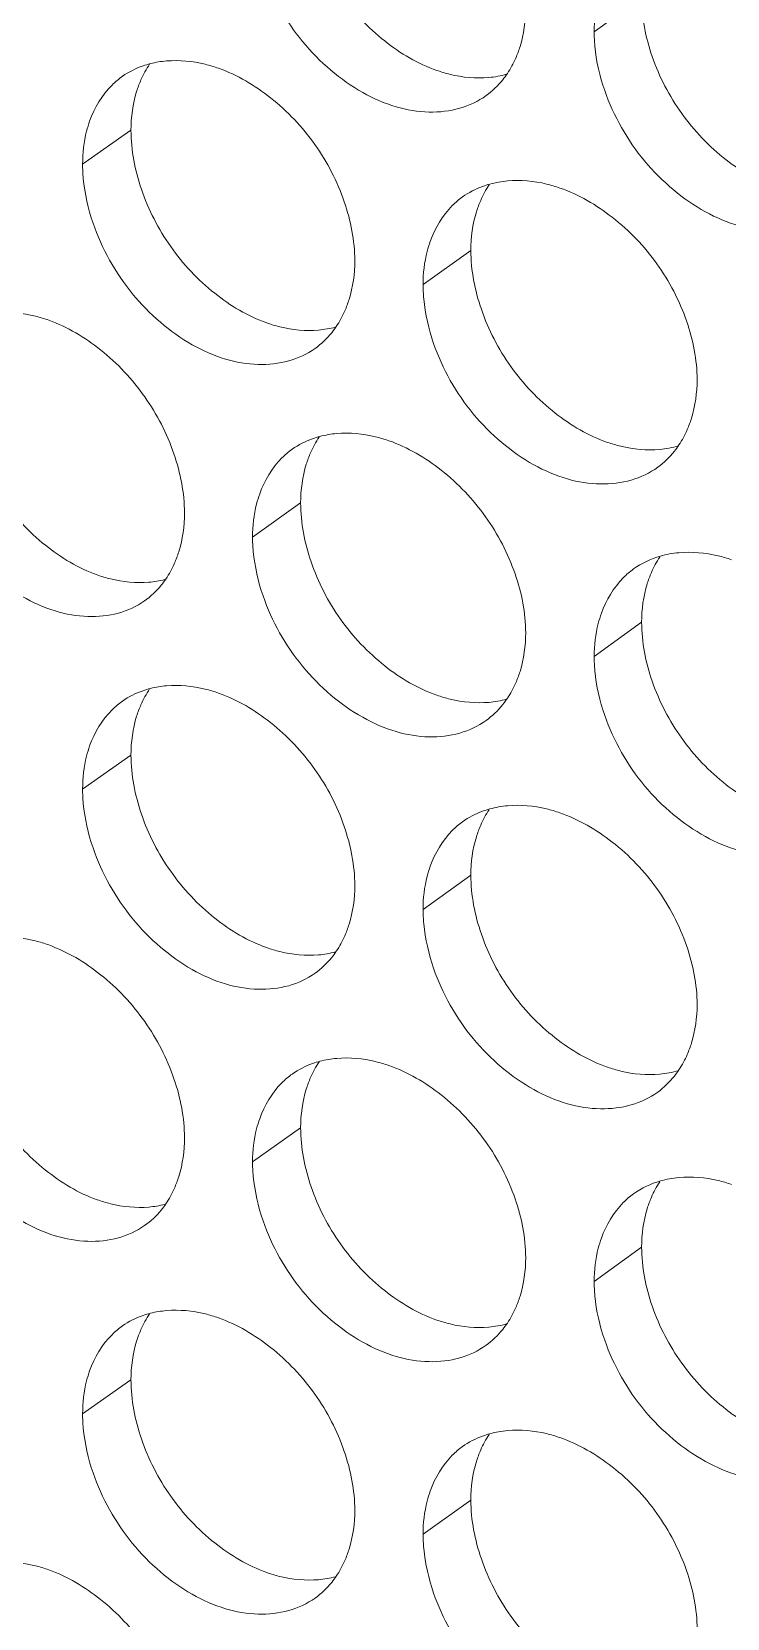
# Model space of a CAD drawing. Header units: millimetres. Extents: x 1177 to 4147, y 93 to 2194.
# Drawn here: x 2652.35 to 2661.12, y 970.17 to 990.17 of the extents above; entities that cross this region are included whole.
import ezdxf

# ---------------------------------------------------------------- set-up
doc = ezdxf.new("R2010")
doc.units = ezdxf.units.MM
doc.header["$LTSCALE"] = 0.1
doc.layers.get('0').update_dxf_attribs({"lineweight": 13})
doc.layers.add('标注', color=251, linetype='Continuous', lineweight=9)

# ---------------------------------------------------------------- blocks, each defined once
blk = doc.blocks.new('02')
at = {"layer": '标注'}
for p, q in [((4569.187, 1006.412), (4568.333, 1005.795)), ((4559.99, 1004.021), (4559.119, 1003.41)), ((4559.99, 1004.021), (4559.119, 1003.41)), ((4566.111, 1001.858), (4565.251, 1001.243)), ((4566.111, 1001.858), (4565.251, 1001.243)), ((4563.046, 997.311), (4562.18, 996.698)), ((4569.187, 995.162), (4568.333, 994.545)), ((4559.99, 992.771), (4559.119, 992.16)), ((4566.111, 990.608), (4565.251, 989.993)), ((4563.046, 986.061), (4562.18, 985.448)), ((4569.187, 983.912), (4568.333, 983.295)), ((4559.99, 981.521), (4559.119, 980.91)), ((4559.99, 981.521), (4559.119, 980.91)), ((4566.111, 979.358), (4565.251, 978.743)), ((4566.111, 979.358), (4565.251, 978.743))]:
    blk.add_line(p, q, dxfattribs=at)
for points, knots in [([(4563.046, 1008.561), (4563.046, 1008.201), (4563.194, 1007.456), (4563.719, 1006.438), (4564.504, 1005.606), (4565.158, 1005.218), (4565.497, 1005.099)], [0, 0, 0, 0, 0.241011, 0.499941, 0.759002, 1, 1, 1, 1]), ([(4562.369, 1006.888), (4562.526, 1006.43), (4562.893, 1005.779), (4563.57, 1005.093), (4564.139, 1004.689), (4564.74, 1004.424), (4565.343, 1004.323), (4565.908, 1004.386), (4566.244, 1004.542), (4566.386, 1004.645)], [0, 0, 0, 0, 0.278313, 0.417788, 0.551922, 0.677197, 0.792453, 0.899064, 1, 1, 1, 1]), ([(4568.462, 1006.574), (4568.441, 1006.514), (4568.363, 1006.262), (4568.333, 1005.996), (4568.333, 1005.795)], [0, 0, 0, 0, 0.240311, 1, 1, 1, 1]), ([(4569.187, 1006.412), (4569.187, 1006.053), (4569.336, 1005.307), (4569.865, 1004.292), (4570.656, 1003.464), (4571.314, 1003.079), (4571.654, 1002.962)], [0, 0, 0, 0, 0.240713, 0.499341, 0.758439, 1, 1, 1, 1]), ([(4566.92, 1005.322), (4566.949, 1005.389), (4567.057, 1005.678), (4567.099, 1005.989), (4567.099, 1006.224)], [0, 0, 0, 0, 0.238828, 1, 1, 1, 1]), ([(4568.333, 1005.795), (4568.333, 1005.709), (4568.35, 1005.349), (4568.433, 1004.994), (4568.523, 1004.736)], [0, 0, 0, 0, 0.240008, 1, 1, 1, 1]), ([(4561.567, 1005.138), (4561.488, 1005.166), (4561.185, 1005.257), (4560.862, 1005.289), (4560.63, 1005.269)], [0, 0, 0, 0, 0.263544, 1, 1, 1, 1]), ([(4561.567, 1005.138), (4561.488, 1005.166), (4561.185, 1005.257), (4560.862, 1005.289), (4560.63, 1005.269)], [0, 0, 0, 0, 0.263544, 1, 1, 1, 1]), ([(4559.837, 1004.994), (4559.77, 1004.946), (4559.511, 1004.729), (4559.332, 1004.426), (4559.246, 1004.186)], [0, 0, 0, 0, 0.243319, 1, 1, 1, 1]), ([(4559.837, 1004.994), (4559.77, 1004.946), (4559.511, 1004.729), (4559.332, 1004.426), (4559.246, 1004.186)], [0, 0, 0, 0, 0.243319, 1, 1, 1, 1]), ([(4560.343, 1005.222), (4560.297, 1005.21), (4560.119, 1005.157), (4559.95, 1005.073), (4559.837, 1004.994)], [0, 0, 0, 0, 0.254587, 1, 1, 1, 1]), ([(4560.343, 1005.222), (4560.297, 1005.21), (4560.119, 1005.157), (4559.95, 1005.073), (4559.837, 1004.994)], [0, 0, 0, 0, 0.254587, 1, 1, 1, 1]), ([(4564.021, 1001.674), (4564.021, 1002.033), (4563.872, 1002.779), (4563.346, 1003.796), (4562.56, 1004.629), (4561.905, 1005.018), (4561.567, 1005.138)], [0, 0, 0, 0, 0.240859, 0.499781, 0.758983, 1, 1, 1, 1]), ([(4564.021, 1001.674), (4564.021, 1002.033), (4563.872, 1002.779), (4563.346, 1003.796), (4562.56, 1004.629), (4561.905, 1005.018), (4561.567, 1005.138)], [0, 0, 0, 0, 0.240859, 0.499781, 0.758983, 1, 1, 1, 1]), ([(4565.497, 1005.099), (4565.576, 1005.072), (4565.88, 1004.981), (4566.203, 1004.951), (4566.435, 1004.971)], [0, 0, 0, 0, 0.263197, 1, 1, 1, 1]), ([(4566.386, 1004.645), (4566.498, 1004.725), (4566.634, 1004.855), (4566.742, 1005.005), (4566.769, 1005.044)], [0, 0, 0, 0, 0.745717, 1, 1, 1, 1]), ([(4560.17, 1004.928), (4560.14, 1004.861), (4560.032, 1004.57), (4559.99, 1004.257), (4559.99, 1004.021)], [0, 0, 0, 0, 0.238392, 1, 1, 1, 1]), ([(4560.17, 1004.928), (4560.14, 1004.861), (4560.032, 1004.57), (4559.99, 1004.257), (4559.99, 1004.021)], [0, 0, 0, 0, 0.238392, 1, 1, 1, 1]), ([(4568.523, 1004.736), (4568.682, 1004.277), (4569.053, 1003.625), (4569.737, 1002.942), (4570.312, 1002.541), (4570.92, 1002.28), (4571.528, 1002.185), (4572.098, 1002.254), (4572.435, 1002.415), (4572.578, 1002.52)], [0, 0, 0, 0, 0.277575, 0.416837, 0.550884, 0.676215, 0.791695, 0.898653, 1, 1, 1, 1]), ([(4559.246, 1004.186), (4559.225, 1004.126), (4559.149, 1003.875), (4559.119, 1003.61), (4559.119, 1003.41)], [0, 0, 0, 0, 0.240003, 1, 1, 1, 1]), ([(4559.246, 1004.186), (4559.225, 1004.126), (4559.149, 1003.875), (4559.119, 1003.61), (4559.119, 1003.41)], [0, 0, 0, 0, 0.240003, 1, 1, 1, 1]), ([(4559.99, 1004.021), (4559.99, 1003.661), (4560.138, 1002.915), (4560.661, 1001.897), (4561.443, 1001.063), (4562.096, 1000.674), (4562.434, 1000.554)], [0, 0, 0, 0, 0.241162, 0.500244, 0.759286, 1, 1, 1, 1]), ([(4559.99, 1004.021), (4559.99, 1003.661), (4560.138, 1002.915), (4560.661, 1001.897), (4561.443, 1001.063), (4562.096, 1000.674), (4562.434, 1000.554)], [0, 0, 0, 0, 0.241162, 0.500244, 0.759286, 1, 1, 1, 1]), ([(4559.119, 1003.41), (4559.119, 1003.324), (4559.136, 1002.964), (4559.219, 1002.608), (4559.307, 1002.349)], [0, 0, 0, 0, 0.239878, 1, 1, 1, 1]), ([(4559.119, 1003.41), (4559.119, 1003.324), (4559.136, 1002.964), (4559.219, 1002.608), (4559.307, 1002.349)], [0, 0, 0, 0, 0.239878, 1, 1, 1, 1]), ([(4566.453, 1003.052), (4566.409, 1003.04), (4566.236, 1002.985), (4566.073, 1002.901), (4565.963, 1002.822)], [0, 0, 0, 0, 0.254263, 1, 1, 1, 1]), ([(4566.453, 1003.052), (4566.409, 1003.04), (4566.236, 1002.985), (4566.073, 1002.901), (4565.963, 1002.822)], [0, 0, 0, 0, 0.254263, 1, 1, 1, 1]), ([(4567.715, 1002.982), (4567.636, 1003.01), (4567.331, 1003.1), (4567.006, 1003.13), (4566.773, 1003.109)], [0, 0, 0, 0, 0.263274, 1, 1, 1, 1]), ([(4567.715, 1002.982), (4567.636, 1003.01), (4567.331, 1003.1), (4567.006, 1003.13), (4566.773, 1003.109)], [0, 0, 0, 0, 0.263274, 1, 1, 1, 1]), ([(4570.186, 999.53), (4570.186, 999.889), (4570.036, 1000.635), (4569.506, 1001.65), (4568.714, 1002.478), (4568.056, 1002.864), (4567.715, 1002.982)], [0, 0, 0, 0, 0.240558, 0.499178, 0.758416, 1, 1, 1, 1]), ([(4570.186, 999.53), (4570.186, 999.889), (4570.036, 1000.635), (4569.506, 1001.65), (4568.714, 1002.478), (4568.056, 1002.864), (4567.715, 1002.982)], [0, 0, 0, 0, 0.240558, 0.499178, 0.758416, 1, 1, 1, 1]), ([(4565.963, 1002.822), (4565.897, 1002.775), (4565.643, 1002.558), (4565.465, 1002.258), (4565.38, 1002.02)], [0, 0, 0, 0, 0.243679, 1, 1, 1, 1]), ([(4565.963, 1002.822), (4565.897, 1002.775), (4565.643, 1002.558), (4565.465, 1002.258), (4565.38, 1002.02)], [0, 0, 0, 0, 0.243679, 1, 1, 1, 1]), ([(4566.289, 1002.759), (4566.26, 1002.691), (4566.153, 1002.403), (4566.111, 1002.092), (4566.111, 1001.858)], [0, 0, 0, 0, 0.238756, 1, 1, 1, 1]), ([(4566.289, 1002.759), (4566.26, 1002.691), (4566.153, 1002.403), (4566.111, 1002.092), (4566.111, 1001.858)], [0, 0, 0, 0, 0.238756, 1, 1, 1, 1]), ([(4559.307, 1002.349), (4559.464, 1001.892), (4559.828, 1001.241), (4560.501, 1000.554), (4561.067, 1000.149), (4561.665, 999.882), (4562.265, 999.778), (4562.829, 999.838), (4563.163, 999.992), (4563.306, 1000.093)], [0, 0, 0, 0, 0.278686, 0.418268, 0.552446, 0.677694, 0.792838, 0.899272, 1, 1, 1, 1]), ([(4559.307, 1002.349), (4559.464, 1001.892), (4559.828, 1001.241), (4560.501, 1000.554), (4561.067, 1000.149), (4561.665, 999.882), (4562.265, 999.778), (4562.829, 999.838), (4563.163, 999.992), (4563.306, 1000.093)], [0, 0, 0, 0, 0.278686, 0.418268, 0.552446, 0.677694, 0.792838, 0.899272, 1, 1, 1, 1]), ([(4565.38, 1002.02), (4565.359, 1001.961), (4565.282, 1001.709), (4565.251, 1001.443), (4565.251, 1001.243)], [0, 0, 0, 0, 0.240208, 1, 1, 1, 1]), ([(4565.38, 1002.02), (4565.359, 1001.961), (4565.282, 1001.709), (4565.251, 1001.443), (4565.251, 1001.243)], [0, 0, 0, 0, 0.240208, 1, 1, 1, 1]), ([(4566.111, 1001.858), (4566.111, 1001.499), (4566.26, 1000.753), (4566.787, 999.737), (4567.575, 998.906), (4568.231, 998.52), (4568.571, 998.402)], [0, 0, 0, 0, 0.240862, 0.49964, 0.75872, 1, 1, 1, 1]), ([(4566.111, 1001.858), (4566.111, 1001.499), (4566.26, 1000.753), (4566.787, 999.737), (4567.575, 998.906), (4568.231, 998.52), (4568.571, 998.402)], [0, 0, 0, 0, 0.240862, 0.49964, 0.75872, 1, 1, 1, 1]), ([(4563.842, 1000.769), (4563.871, 1000.837), (4563.979, 1001.126), (4564.021, 1001.439), (4564.021, 1001.674)], [0, 0, 0, 0, 0.238646, 1, 1, 1, 1]), ([(4563.842, 1000.769), (4563.871, 1000.837), (4563.979, 1001.126), (4564.021, 1001.439), (4564.021, 1001.674)], [0, 0, 0, 0, 0.238646, 1, 1, 1, 1]), ([(4565.251, 1001.243), (4565.251, 1001.157), (4565.269, 1000.797), (4565.352, 1000.442), (4565.441, 1000.183)], [0, 0, 0, 0, 0.239965, 1, 1, 1, 1]), ([(4565.251, 1001.243), (4565.251, 1001.157), (4565.269, 1000.797), (4565.352, 1000.442), (4565.441, 1000.183)], [0, 0, 0, 0, 0.239965, 1, 1, 1, 1]), ([(4558.508, 1000.602), (4558.429, 1000.63), (4558.127, 1000.722), (4557.806, 1000.754), (4557.574, 1000.735)], [0, 0, 0, 0, 0.263682, 1, 1, 1, 1]), ([(4560.954, 997.132), (4560.954, 997.491), (4560.805, 998.238), (4560.281, 999.255), (4559.498, 1000.09), (4558.846, 1000.481), (4558.508, 1000.602)], [0, 0, 0, 0, 0.241011, 0.500085, 0.759268, 1, 1, 1, 1]), ([(4562.434, 1000.554), (4562.512, 1000.526), (4562.815, 1000.435), (4563.137, 1000.404), (4563.369, 1000.424)], [0, 0, 0, 0, 0.263331, 1, 1, 1, 1]), ([(4562.434, 1000.554), (4562.512, 1000.526), (4562.815, 1000.435), (4563.137, 1000.404), (4563.369, 1000.424)], [0, 0, 0, 0, 0.263331, 1, 1, 1, 1]), ([(4563.306, 1000.093), (4563.418, 1000.172), (4563.553, 1000.302), (4563.662, 1000.45), (4563.688, 1000.489)], [0, 0, 0, 0, 0.745677, 1, 1, 1, 1]), ([(4563.306, 1000.093), (4563.418, 1000.172), (4563.553, 1000.302), (4563.662, 1000.45), (4563.688, 1000.489)], [0, 0, 0, 0, 0.745677, 1, 1, 1, 1]), ([(4565.441, 1000.183), (4565.599, 999.725), (4565.968, 999.073), (4566.648, 998.389), (4567.221, 997.986), (4567.825, 997.723), (4568.43, 997.626), (4568.998, 997.692), (4569.334, 997.85), (4569.477, 997.953)], [0, 0, 0, 0, 0.277943, 0.417311, 0.551401, 0.676704, 0.792073, 0.898857, 1, 1, 1, 1]), ([(4565.441, 1000.183), (4565.599, 999.725), (4565.968, 999.073), (4566.648, 998.389), (4567.221, 997.986), (4567.825, 997.723), (4568.43, 997.626), (4568.998, 997.692), (4569.334, 997.85), (4569.477, 997.953)], [0, 0, 0, 0, 0.277943, 0.417311, 0.551401, 0.676704, 0.792073, 0.898857, 1, 1, 1, 1]), ([(4556.945, 999.488), (4556.945, 999.129), (4557.093, 998.382), (4557.613, 997.363), (4558.393, 996.528), (4559.043, 996.136), (4559.38, 996.015)], [0, 0, 0, 0, 0.241314, 0.500547, 0.759571, 1, 1, 1, 1]), ([(4570.009, 998.632), (4570.038, 998.699), (4570.144, 998.987), (4570.186, 999.297), (4570.186, 999.53)], [0, 0, 0, 0, 0.239008, 1, 1, 1, 1]), ([(4570.009, 998.632), (4570.038, 998.699), (4570.144, 998.987), (4570.186, 999.297), (4570.186, 999.53)], [0, 0, 0, 0, 0.239008, 1, 1, 1, 1]), ([(4563.393, 998.509), (4563.348, 998.497), (4563.173, 998.443), (4563.007, 998.358), (4562.895, 998.279)], [0, 0, 0, 0, 0.254423, 1, 1, 1, 1]), ([(4564.636, 998.432), (4564.557, 998.459), (4564.253, 998.55), (4563.929, 998.581), (4563.696, 998.561)], [0, 0, 0, 0, 0.263409, 1, 1, 1, 1]), ([(4567.099, 994.974), (4567.099, 995.332), (4566.949, 996.078), (4566.421, 997.094), (4565.632, 997.925), (4564.976, 998.312), (4564.636, 998.432)], [0, 0, 0, 0, 0.240708, 0.499479, 0.758699, 1, 1, 1, 1]), ([(4562.895, 998.279), (4562.829, 998.232), (4562.572, 998.015), (4562.393, 997.713), (4562.308, 997.474)], [0, 0, 0, 0, 0.243501, 1, 1, 1, 1]), ([(4563.224, 998.215), (4563.195, 998.147), (4563.088, 997.858), (4563.046, 997.545), (4563.046, 997.311)], [0, 0, 0, 0, 0.238574, 1, 1, 1, 1]), ([(4568.571, 998.402), (4568.65, 998.375), (4568.955, 998.285), (4569.279, 998.255), (4569.512, 998.276)], [0, 0, 0, 0, 0.263064, 1, 1, 1, 1]), ([(4568.571, 998.402), (4568.65, 998.375), (4568.955, 998.285), (4569.279, 998.255), (4569.512, 998.276)], [0, 0, 0, 0, 0.263064, 1, 1, 1, 1]), ([(4569.477, 997.953), (4569.589, 998.035), (4569.725, 998.166), (4569.833, 998.317), (4569.859, 998.356)], [0, 0, 0, 0, 0.745756, 1, 1, 1, 1]), ([(4569.477, 997.953), (4569.589, 998.035), (4569.725, 998.166), (4569.833, 998.317), (4569.859, 998.356)], [0, 0, 0, 0, 0.745756, 1, 1, 1, 1]), ([(4556.256, 997.818), (4556.412, 997.361), (4556.774, 996.711), (4557.443, 996.023), (4558.006, 995.616), (4558.601, 995.347), (4559.198, 995.241), (4559.76, 995.297), (4560.093, 995.449), (4560.235, 995.549)], [0, 0, 0, 0, 0.27906, 0.418751, 0.552974, 0.678194, 0.793225, 0.899482, 1, 1, 1, 1]), ([(4562.308, 997.474), (4562.287, 997.415), (4562.21, 997.163), (4562.18, 996.898), (4562.18, 996.698)], [0, 0, 0, 0, 0.240105, 1, 1, 1, 1]), ([(4563.046, 997.311), (4563.046, 996.951), (4563.194, 996.206), (4563.719, 995.188), (4564.504, 994.356), (4565.158, 993.968), (4565.497, 993.849)], [0, 0, 0, 0, 0.241011, 0.499941, 0.759002, 1, 1, 1, 1]), ([(4560.773, 996.224), (4560.803, 996.291), (4560.912, 996.582), (4560.954, 996.896), (4560.954, 997.132)], [0, 0, 0, 0, 0.238464, 1, 1, 1, 1]), ([(4562.18, 996.698), (4562.18, 996.612), (4562.198, 996.252), (4562.28, 995.896), (4562.369, 995.638)], [0, 0, 0, 0, 0.239921, 1, 1, 1, 1]), ([(4570.805, 996.29), (4570.725, 996.318), (4570.419, 996.407), (4570.093, 996.436), (4569.859, 996.415)], [0, 0, 0, 0, 0.263141, 1, 1, 1, 1]), ([(4569.042, 996.122), (4568.976, 996.074), (4568.724, 995.858), (4568.547, 995.56), (4568.462, 995.324)], [0, 0, 0, 0, 0.243853, 1, 1, 1, 1]), ([(4559.38, 996.015), (4559.459, 995.988), (4559.76, 995.896), (4560.081, 995.864), (4560.312, 995.883)], [0, 0, 0, 0, 0.263467, 1, 1, 1, 1]), ([(4560.235, 995.549), (4560.347, 995.627), (4560.482, 995.755), (4560.591, 995.902), (4560.617, 995.941)], [0, 0, 0, 0, 0.745636, 1, 1, 1, 1]), ([(4569.363, 996.059), (4569.334, 995.992), (4569.228, 995.705), (4569.187, 995.395), (4569.187, 995.162)], [0, 0, 0, 0, 0.238936, 1, 1, 1, 1]), ([(4562.369, 995.638), (4562.526, 995.18), (4562.893, 994.529), (4563.57, 993.843), (4564.139, 993.439), (4564.74, 993.174), (4565.343, 993.073), (4565.908, 993.136), (4566.244, 993.292), (4566.386, 993.395)], [0, 0, 0, 0, 0.278313, 0.417788, 0.551922, 0.677197, 0.792453, 0.899064, 1, 1, 1, 1]), ([(4568.462, 995.324), (4568.441, 995.264), (4568.363, 995.012), (4568.333, 994.746), (4568.333, 994.545)], [0, 0, 0, 0, 0.240311, 1, 1, 1, 1]), ([(4569.187, 995.162), (4569.187, 994.803), (4569.336, 994.057), (4569.865, 993.042), (4570.656, 992.214), (4571.314, 991.829), (4571.654, 991.712)], [0, 0, 0, 0, 0.240713, 0.499341, 0.758439, 1, 1, 1, 1]), ([(4566.92, 994.072), (4566.949, 994.139), (4567.057, 994.428), (4567.099, 994.739), (4567.099, 994.974)], [0, 0, 0, 0, 0.238828, 1, 1, 1, 1]), ([(4568.333, 994.545), (4568.333, 994.459), (4568.35, 994.099), (4568.433, 993.744), (4568.523, 993.486)], [0, 0, 0, 0, 0.240008, 1, 1, 1, 1]), ([(4560.343, 993.972), (4560.297, 993.96), (4560.119, 993.907), (4559.95, 993.823), (4559.837, 993.744)], [0, 0, 0, 0, 0.254587, 1, 1, 1, 1]), ([(4561.567, 993.888), (4561.488, 993.916), (4561.185, 994.007), (4560.862, 994.039), (4560.63, 994.019)], [0, 0, 0, 0, 0.263544, 1, 1, 1, 1]), ([(4564.021, 990.424), (4564.021, 990.783), (4563.872, 991.529), (4563.346, 992.546), (4562.56, 993.379), (4561.905, 993.768), (4561.567, 993.888)], [0, 0, 0, 0, 0.240859, 0.499781, 0.758983, 1, 1, 1, 1]), ([(4565.497, 993.849), (4565.576, 993.822), (4565.88, 993.731), (4566.203, 993.701), (4566.435, 993.721)], [0, 0, 0, 0, 0.263197, 1, 1, 1, 1]), ([(4559.837, 993.744), (4559.77, 993.696), (4559.511, 993.479), (4559.332, 993.176), (4559.246, 992.936)], [0, 0, 0, 0, 0.243319, 1, 1, 1, 1]), ([(4560.17, 993.678), (4560.14, 993.611), (4560.032, 993.32), (4559.99, 993.007), (4559.99, 992.771)], [0, 0, 0, 0, 0.238392, 1, 1, 1, 1]), ([(4566.386, 993.395), (4566.498, 993.475), (4566.634, 993.605), (4566.742, 993.755), (4566.769, 993.794)], [0, 0, 0, 0, 0.745717, 1, 1, 1, 1]), ([(4568.523, 993.486), (4568.682, 993.027), (4569.053, 992.375), (4569.737, 991.692), (4570.312, 991.291), (4570.92, 991.03), (4571.528, 990.935), (4572.098, 991.004), (4572.435, 991.165), (4572.578, 991.27)], [0, 0, 0, 0, 0.277575, 0.416837, 0.550884, 0.676215, 0.791695, 0.898653, 1, 1, 1, 1]), ([(4559.246, 992.936), (4559.225, 992.876), (4559.149, 992.625), (4559.119, 992.36), (4559.119, 992.16)], [0, 0, 0, 0, 0.240003, 1, 1, 1, 1]), ([(4559.99, 992.771), (4559.99, 992.411), (4560.138, 991.665), (4560.661, 990.647), (4561.443, 989.813), (4562.096, 989.424), (4562.434, 989.304)], [0, 0, 0, 0, 0.241162, 0.500244, 0.759286, 1, 1, 1, 1]), ([(4559.119, 992.16), (4559.119, 992.074), (4559.136, 991.714), (4559.219, 991.358), (4559.307, 991.099)], [0, 0, 0, 0, 0.239878, 1, 1, 1, 1]), ([(4567.715, 991.732), (4567.636, 991.76), (4567.331, 991.85), (4567.006, 991.88), (4566.773, 991.859)], [0, 0, 0, 0, 0.263274, 1, 1, 1, 1]), ([(4565.963, 991.572), (4565.897, 991.525), (4565.643, 991.308), (4565.465, 991.008), (4565.38, 990.77)], [0, 0, 0, 0, 0.243679, 1, 1, 1, 1]), ([(4566.453, 991.802), (4566.409, 991.79), (4566.236, 991.735), (4566.073, 991.651), (4565.963, 991.572)], [0, 0, 0, 0, 0.254263, 1, 1, 1, 1]), ([(4570.186, 988.28), (4570.186, 988.639), (4570.036, 989.385), (4569.506, 990.4), (4568.714, 991.228), (4568.056, 991.614), (4567.715, 991.732)], [0, 0, 0, 0, 0.240558, 0.499178, 0.758416, 1, 1, 1, 1]), ([(4566.289, 991.509), (4566.26, 991.441), (4566.153, 991.153), (4566.111, 990.842), (4566.111, 990.608)], [0, 0, 0, 0, 0.238756, 1, 1, 1, 1]), ([(4559.307, 991.099), (4559.464, 990.642), (4559.828, 989.991), (4560.501, 989.304), (4561.067, 988.899), (4561.665, 988.632), (4562.265, 988.528), (4562.829, 988.588), (4563.163, 988.742), (4563.306, 988.843)], [0, 0, 0, 0, 0.278686, 0.418268, 0.552446, 0.677694, 0.792838, 0.899272, 1, 1, 1, 1]), ([(4565.38, 990.77), (4565.359, 990.711), (4565.282, 990.459), (4565.251, 990.193), (4565.251, 989.993)], [0, 0, 0, 0, 0.240208, 1, 1, 1, 1]), ([(4563.842, 989.519), (4563.871, 989.587), (4563.979, 989.876), (4564.021, 990.189), (4564.021, 990.424)], [0, 0, 0, 0, 0.238646, 1, 1, 1, 1]), ([(4566.111, 990.608), (4566.111, 990.249), (4566.26, 989.503), (4566.787, 988.487), (4567.575, 987.656), (4568.231, 987.27), (4568.571, 987.152)], [0, 0, 0, 0, 0.240862, 0.49964, 0.75872, 1, 1, 1, 1]), ([(4565.251, 989.993), (4565.251, 989.907), (4565.269, 989.547), (4565.352, 989.192), (4565.441, 988.933)], [0, 0, 0, 0, 0.239965, 1, 1, 1, 1]), ([(4558.508, 989.352), (4558.429, 989.38), (4558.127, 989.472), (4557.806, 989.504), (4557.574, 989.485)], [0, 0, 0, 0, 0.263682, 1, 1, 1, 1]), ([(4560.954, 985.882), (4560.954, 986.241), (4560.805, 986.988), (4560.281, 988.005), (4559.498, 988.84), (4558.846, 989.231), (4558.508, 989.352)], [0, 0, 0, 0, 0.241011, 0.500085, 0.759268, 1, 1, 1, 1]), ([(4562.434, 989.304), (4562.512, 989.276), (4562.815, 989.185), (4563.137, 989.154), (4563.369, 989.174)], [0, 0, 0, 0, 0.263331, 1, 1, 1, 1]), ([(4563.306, 988.843), (4563.418, 988.922), (4563.553, 989.052), (4563.662, 989.2), (4563.688, 989.239)], [0, 0, 0, 0, 0.745677, 1, 1, 1, 1]), ([(4565.441, 988.933), (4565.599, 988.475), (4565.968, 987.823), (4566.648, 987.139), (4567.221, 986.736), (4567.825, 986.473), (4568.43, 986.376), (4568.998, 986.442), (4569.334, 986.6), (4569.477, 986.703)], [0, 0, 0, 0, 0.277943, 0.417311, 0.551401, 0.676704, 0.792073, 0.898857, 1, 1, 1, 1]), ([(4556.945, 988.238), (4556.945, 987.879), (4557.093, 987.132), (4557.613, 986.113), (4558.393, 985.278), (4559.043, 984.886), (4559.38, 984.765)], [0, 0, 0, 0, 0.241314, 0.500547, 0.759571, 1, 1, 1, 1]), ([(4570.009, 987.382), (4570.038, 987.449), (4570.144, 987.737), (4570.186, 988.047), (4570.186, 988.28)], [0, 0, 0, 0, 0.239008, 1, 1, 1, 1]), ([(4564.636, 987.182), (4564.557, 987.209), (4564.253, 987.3), (4563.929, 987.331), (4563.696, 987.311)], [0, 0, 0, 0, 0.263409, 1, 1, 1, 1]), ([(4562.895, 987.029), (4562.829, 986.982), (4562.572, 986.765), (4562.393, 986.463), (4562.308, 986.224)], [0, 0, 0, 0, 0.243501, 1, 1, 1, 1]), ([(4563.393, 987.259), (4563.348, 987.247), (4563.173, 987.193), (4563.007, 987.108), (4562.895, 987.029)], [0, 0, 0, 0, 0.254423, 1, 1, 1, 1]), ([(4567.099, 983.724), (4567.099, 984.082), (4566.949, 984.828), (4566.421, 985.844), (4565.632, 986.675), (4564.976, 987.062), (4564.636, 987.182)], [0, 0, 0, 0, 0.240708, 0.499479, 0.758699, 1, 1, 1, 1]), ([(4568.571, 987.152), (4568.65, 987.125), (4568.955, 987.035), (4569.279, 987.005), (4569.512, 987.026)], [0, 0, 0, 0, 0.263064, 1, 1, 1, 1]), ([(4569.477, 986.703), (4569.589, 986.785), (4569.725, 986.916), (4569.833, 987.067), (4569.859, 987.106)], [0, 0, 0, 0, 0.745756, 1, 1, 1, 1]), ([(4563.224, 986.965), (4563.195, 986.897), (4563.088, 986.608), (4563.046, 986.295), (4563.046, 986.061)], [0, 0, 0, 0, 0.238574, 1, 1, 1, 1]), ([(4556.256, 986.568), (4556.412, 986.111), (4556.774, 985.461), (4557.443, 984.773), (4558.006, 984.366), (4558.601, 984.097), (4559.198, 983.991), (4559.76, 984.047), (4560.093, 984.199), (4560.235, 984.299)], [0, 0, 0, 0, 0.27906, 0.418751, 0.552974, 0.678194, 0.793225, 0.899482, 1, 1, 1, 1]), ([(4562.308, 986.224), (4562.287, 986.165), (4562.21, 985.913), (4562.18, 985.648), (4562.18, 985.448)], [0, 0, 0, 0, 0.240105, 1, 1, 1, 1]), ([(4560.773, 984.974), (4560.803, 985.041), (4560.912, 985.332), (4560.954, 985.646), (4560.954, 985.882)], [0, 0, 0, 0, 0.238464, 1, 1, 1, 1]), ([(4563.046, 986.061), (4563.046, 985.701), (4563.194, 984.956), (4563.719, 983.938), (4564.504, 983.106), (4565.158, 982.718), (4565.497, 982.599)], [0, 0, 0, 0, 0.241011, 0.499941, 0.759002, 1, 1, 1, 1]), ([(4562.18, 985.448), (4562.18, 985.362), (4562.198, 985.002), (4562.28, 984.646), (4562.369, 984.388)], [0, 0, 0, 0, 0.239921, 1, 1, 1, 1]), ([(4570.805, 985.04), (4570.725, 985.068), (4570.419, 985.157), (4570.093, 985.186), (4569.859, 985.165)], [0, 0, 0, 0, 0.263141, 1, 1, 1, 1]), ([(4559.38, 984.765), (4559.459, 984.738), (4559.76, 984.646), (4560.081, 984.614), (4560.312, 984.633)], [0, 0, 0, 0, 0.263467, 1, 1, 1, 1]), ([(4569.042, 984.872), (4568.976, 984.824), (4568.724, 984.608), (4568.547, 984.31), (4568.462, 984.074)], [0, 0, 0, 0, 0.243853, 1, 1, 1, 1]), ([(4569.363, 984.809), (4569.334, 984.742), (4569.228, 984.455), (4569.187, 984.145), (4569.187, 983.912)], [0, 0, 0, 0, 0.238936, 1, 1, 1, 1]), ([(4560.235, 984.299), (4560.347, 984.377), (4560.482, 984.505), (4560.591, 984.652), (4560.617, 984.691)], [0, 0, 0, 0, 0.745636, 1, 1, 1, 1]), ([(4562.369, 984.388), (4562.526, 983.93), (4562.893, 983.279), (4563.57, 982.593), (4564.139, 982.189), (4564.74, 981.924), (4565.343, 981.823), (4565.908, 981.886), (4566.244, 982.042), (4566.386, 982.145)], [0, 0, 0, 0, 0.278313, 0.417788, 0.551922, 0.677197, 0.792453, 0.899064, 1, 1, 1, 1]), ([(4568.462, 984.074), (4568.441, 984.014), (4568.363, 983.762), (4568.333, 983.496), (4568.333, 983.295)], [0, 0, 0, 0, 0.240311, 1, 1, 1, 1]), ([(4569.187, 983.912), (4569.187, 983.553), (4569.336, 982.807), (4569.865, 981.792), (4570.656, 980.964), (4571.314, 980.579), (4571.654, 980.462)], [0, 0, 0, 0, 0.240713, 0.499341, 0.758439, 1, 1, 1, 1]), ([(4566.92, 982.822), (4566.949, 982.889), (4567.057, 983.178), (4567.099, 983.489), (4567.099, 983.724)], [0, 0, 0, 0, 0.238828, 1, 1, 1, 1]), ([(4568.333, 983.295), (4568.333, 983.209), (4568.35, 982.849), (4568.433, 982.494), (4568.523, 982.236)], [0, 0, 0, 0, 0.240008, 1, 1, 1, 1]), ([(4560.343, 982.722), (4560.297, 982.71), (4560.119, 982.657), (4559.95, 982.573), (4559.837, 982.494)], [0, 0, 0, 0, 0.254587, 1, 1, 1, 1]), ([(4560.343, 982.722), (4560.297, 982.71), (4560.119, 982.657), (4559.95, 982.573), (4559.837, 982.494)], [0, 0, 0, 0, 0.254587, 1, 1, 1, 1]), ([(4561.567, 982.638), (4561.488, 982.666), (4561.185, 982.757), (4560.862, 982.789), (4560.63, 982.769)], [0, 0, 0, 0, 0.263544, 1, 1, 1, 1]), ([(4561.567, 982.638), (4561.488, 982.666), (4561.185, 982.757), (4560.862, 982.789), (4560.63, 982.769)], [0, 0, 0, 0, 0.263544, 1, 1, 1, 1]), ([(4559.837, 982.494), (4559.77, 982.446), (4559.511, 982.229), (4559.332, 981.926), (4559.246, 981.686)], [0, 0, 0, 0, 0.243319, 1, 1, 1, 1]), ([(4559.837, 982.494), (4559.77, 982.446), (4559.511, 982.229), (4559.332, 981.926), (4559.246, 981.686)], [0, 0, 0, 0, 0.243319, 1, 1, 1, 1]), ([(4560.17, 982.428), (4560.14, 982.361), (4560.032, 982.07), (4559.99, 981.757), (4559.99, 981.521)], [0, 0, 0, 0, 0.238392, 1, 1, 1, 1]), ([(4560.17, 982.428), (4560.14, 982.361), (4560.032, 982.07), (4559.99, 981.757), (4559.99, 981.521)], [0, 0, 0, 0, 0.238392, 1, 1, 1, 1]), ([(4564.021, 979.174), (4564.021, 979.533), (4563.872, 980.279), (4563.346, 981.296), (4562.56, 982.129), (4561.905, 982.518), (4561.567, 982.638)], [0, 0, 0, 0, 0.240859, 0.499781, 0.758983, 1, 1, 1, 1]), ([(4564.021, 979.174), (4564.021, 979.533), (4563.872, 980.279), (4563.346, 981.296), (4562.56, 982.129), (4561.905, 982.518), (4561.567, 982.638)], [0, 0, 0, 0, 0.240859, 0.499781, 0.758983, 1, 1, 1, 1]), ([(4565.497, 982.599), (4565.576, 982.572), (4565.88, 982.481), (4566.203, 982.451), (4566.435, 982.471)], [0, 0, 0, 0, 0.263197, 1, 1, 1, 1]), ([(4566.386, 982.145), (4566.498, 982.225), (4566.634, 982.355), (4566.742, 982.505), (4566.769, 982.544)], [0, 0, 0, 0, 0.745717, 1, 1, 1, 1]), ([(4568.523, 982.236), (4568.682, 981.777), (4569.053, 981.125), (4569.737, 980.442), (4570.312, 980.041), (4570.92, 979.78), (4571.528, 979.685), (4572.098, 979.754), (4572.435, 979.915), (4572.578, 980.02)], [0, 0, 0, 0, 0.277575, 0.416837, 0.550884, 0.676215, 0.791695, 0.898653, 1, 1, 1, 1]), ([(4559.246, 981.686), (4559.225, 981.626), (4559.149, 981.375), (4559.119, 981.11), (4559.119, 980.91)], [0, 0, 0, 0, 0.240003, 1, 1, 1, 1]), ([(4559.246, 981.686), (4559.225, 981.626), (4559.149, 981.375), (4559.119, 981.11), (4559.119, 980.91)], [0, 0, 0, 0, 0.240003, 1, 1, 1, 1]), ([(4559.99, 981.521), (4559.99, 981.161), (4560.138, 980.415), (4560.661, 979.397), (4561.443, 978.563), (4562.096, 978.174), (4562.434, 978.054)], [0, 0, 0, 0, 0.241162, 0.500244, 0.759286, 1, 1, 1, 1]), ([(4559.99, 981.521), (4559.99, 981.161), (4560.138, 980.415), (4560.661, 979.397), (4561.443, 978.563), (4562.096, 978.174), (4562.434, 978.054)], [0, 0, 0, 0, 0.241162, 0.500244, 0.759286, 1, 1, 1, 1]), ([(4559.119, 980.91), (4559.119, 980.824), (4559.136, 980.464), (4559.219, 980.108), (4559.307, 979.849)], [0, 0, 0, 0, 0.239878, 1, 1, 1, 1]), ([(4559.119, 980.91), (4559.119, 980.824), (4559.136, 980.464), (4559.219, 980.108), (4559.307, 979.849)], [0, 0, 0, 0, 0.239878, 1, 1, 1, 1]), ([(4566.453, 980.552), (4566.409, 980.54), (4566.236, 980.485), (4566.073, 980.401), (4565.963, 980.322)], [0, 0, 0, 0, 0.254263, 1, 1, 1, 1]), ([(4566.453, 980.552), (4566.409, 980.54), (4566.236, 980.485), (4566.073, 980.401), (4565.963, 980.322)], [0, 0, 0, 0, 0.254263, 1, 1, 1, 1]), ([(4567.715, 980.482), (4567.636, 980.51), (4567.331, 980.6), (4567.006, 980.63), (4566.773, 980.609)], [0, 0, 0, 0, 0.263274, 1, 1, 1, 1]), ([(4567.715, 980.482), (4567.636, 980.51), (4567.331, 980.6), (4567.006, 980.63), (4566.773, 980.609)], [0, 0, 0, 0, 0.263274, 1, 1, 1, 1]), ([(4570.186, 977.03), (4570.186, 977.389), (4570.036, 978.135), (4569.506, 979.15), (4568.714, 979.978), (4568.056, 980.364), (4567.715, 980.482)], [0, 0, 0, 0, 0.240558, 0.499178, 0.758416, 1, 1, 1, 1]), ([(4570.186, 977.03), (4570.186, 977.389), (4570.036, 978.135), (4569.506, 979.15), (4568.714, 979.978), (4568.056, 980.364), (4567.715, 980.482)], [0, 0, 0, 0, 0.240558, 0.499178, 0.758416, 1, 1, 1, 1]), ([(4565.963, 980.322), (4565.897, 980.275), (4565.643, 980.058), (4565.465, 979.758), (4565.38, 979.52)], [0, 0, 0, 0, 0.243679, 1, 1, 1, 1]), ([(4565.963, 980.322), (4565.897, 980.275), (4565.643, 980.058), (4565.465, 979.758), (4565.38, 979.52)], [0, 0, 0, 0, 0.243679, 1, 1, 1, 1]), ([(4566.289, 980.259), (4566.26, 980.191), (4566.153, 979.903), (4566.111, 979.592), (4566.111, 979.358)], [0, 0, 0, 0, 0.238756, 1, 1, 1, 1]), ([(4566.289, 980.259), (4566.26, 980.191), (4566.153, 979.903), (4566.111, 979.592), (4566.111, 979.358)], [0, 0, 0, 0, 0.238756, 1, 1, 1, 1]), ([(4559.307, 979.849), (4559.464, 979.392), (4559.828, 978.741), (4560.501, 978.054), (4561.067, 977.649), (4561.665, 977.382), (4562.265, 977.278), (4562.829, 977.338), (4563.163, 977.492), (4563.306, 977.593)], [0, 0, 0, 0, 0.278686, 0.418268, 0.552446, 0.677694, 0.792838, 0.899272, 1, 1, 1, 1]), ([(4559.307, 979.849), (4559.464, 979.392), (4559.828, 978.741), (4560.501, 978.054), (4561.067, 977.649), (4561.665, 977.382), (4562.265, 977.278), (4562.829, 977.338), (4563.163, 977.492), (4563.306, 977.593)], [0, 0, 0, 0, 0.278686, 0.418268, 0.552446, 0.677694, 0.792838, 0.899272, 1, 1, 1, 1]), ([(4565.38, 979.52), (4565.359, 979.461), (4565.282, 979.209), (4565.251, 978.943), (4565.251, 978.743)], [0, 0, 0, 0, 0.240208, 1, 1, 1, 1]), ([(4565.38, 979.52), (4565.359, 979.461), (4565.282, 979.209), (4565.251, 978.943), (4565.251, 978.743)], [0, 0, 0, 0, 0.240208, 1, 1, 1, 1]), ([(4566.111, 979.358), (4566.111, 978.999), (4566.26, 978.253), (4566.787, 977.237), (4567.575, 976.406), (4568.231, 976.02), (4568.571, 975.902)], [0, 0, 0, 0, 0.240862, 0.49964, 0.75872, 1, 1, 1, 1]), ([(4566.111, 979.358), (4566.111, 978.999), (4566.26, 978.253), (4566.787, 977.237), (4567.575, 976.406), (4568.231, 976.02), (4568.571, 975.902)], [0, 0, 0, 0, 0.240862, 0.49964, 0.75872, 1, 1, 1, 1]), ([(4563.842, 978.269), (4563.871, 978.337), (4563.979, 978.626), (4564.021, 978.939), (4564.021, 979.174)], [0, 0, 0, 0, 0.238646, 1, 1, 1, 1]), ([(4563.842, 978.269), (4563.871, 978.337), (4563.979, 978.626), (4564.021, 978.939), (4564.021, 979.174)], [0, 0, 0, 0, 0.238646, 1, 1, 1, 1]), ([(4565.251, 978.743), (4565.251, 978.657), (4565.269, 978.297), (4565.352, 977.942), (4565.441, 977.683)], [0, 0, 0, 0, 0.239965, 1, 1, 1, 1]), ([(4565.251, 978.743), (4565.251, 978.657), (4565.269, 978.297), (4565.352, 977.942), (4565.441, 977.683)], [0, 0, 0, 0, 0.239965, 1, 1, 1, 1]), ([(4558.508, 978.102), (4558.429, 978.13), (4558.127, 978.222), (4557.806, 978.254), (4557.574, 978.235)], [0, 0, 0, 0, 0.263682, 1, 1, 1, 1]), ([(4560.954, 974.632), (4560.954, 974.991), (4560.805, 975.738), (4560.281, 976.755), (4559.498, 977.59), (4558.846, 977.981), (4558.508, 978.102)], [0, 0, 0, 0, 0.241011, 0.500085, 0.759268, 1, 1, 1, 1]), ([(4562.434, 978.054), (4562.512, 978.026), (4562.815, 977.935), (4563.137, 977.904), (4563.369, 977.924)], [0, 0, 0, 0, 0.263331, 1, 1, 1, 1]), ([(4562.434, 978.054), (4562.512, 978.026), (4562.815, 977.935), (4563.137, 977.904), (4563.369, 977.924)], [0, 0, 0, 0, 0.263331, 1, 1, 1, 1]), ([(4563.306, 977.593), (4563.418, 977.672), (4563.553, 977.802), (4563.662, 977.95), (4563.688, 977.989)], [0, 0, 0, 0, 0.745677, 1, 1, 1, 1]), ([(4563.306, 977.593), (4563.418, 977.672), (4563.553, 977.802), (4563.662, 977.95), (4563.688, 977.989)], [0, 0, 0, 0, 0.745677, 1, 1, 1, 1]), ([(4565.441, 977.683), (4565.599, 977.225), (4565.968, 976.573), (4566.648, 975.889), (4567.221, 975.486), (4567.825, 975.223), (4568.43, 975.126), (4568.998, 975.192), (4569.334, 975.35), (4569.477, 975.453)], [0, 0, 0, 0, 0.277943, 0.417311, 0.551401, 0.676704, 0.792073, 0.898857, 1, 1, 1, 1]), ([(4565.441, 977.683), (4565.599, 977.225), (4565.968, 976.573), (4566.648, 975.889), (4567.221, 975.486), (4567.825, 975.223), (4568.43, 975.126), (4568.998, 975.192), (4569.334, 975.35), (4569.477, 975.453)], [0, 0, 0, 0, 0.277943, 0.417311, 0.551401, 0.676704, 0.792073, 0.898857, 1, 1, 1, 1])]:
    blk.add_open_spline(points, degree=3, knots=knots, dxfattribs=at)
for points in [[(4560.63, 1005.269), (4560.533, 1005.261), (4560.437, 1005.246), (4560.343, 1005.222)], [(4560.63, 1005.269), (4560.533, 1005.261), (4560.437, 1005.246), (4560.343, 1005.222)], [(4566.769, 1005.044), (4566.827, 1005.132), (4566.878, 1005.225), (4566.92, 1005.322)], [(4560.326, 1005.212), (4560.266, 1005.123), (4560.214, 1005.027), (4560.17, 1004.928)], [(4560.326, 1005.212), (4560.266, 1005.123), (4560.214, 1005.027), (4560.17, 1004.928)], [(4566.435, 1004.971), (4566.543, 1004.981), (4566.651, 1005), (4566.756, 1005.029)], [(4566.441, 1003.038), (4566.382, 1002.95), (4566.331, 1002.856), (4566.289, 1002.759)], [(4566.441, 1003.038), (4566.382, 1002.95), (4566.331, 1002.856), (4566.289, 1002.759)], [(4566.773, 1003.109), (4566.665, 1003.1), (4566.558, 1003.081), (4566.453, 1003.052)], [(4566.773, 1003.109), (4566.665, 1003.1), (4566.558, 1003.081), (4566.453, 1003.052)], [(4563.688, 1000.489), (4563.747, 1000.577), (4563.799, 1000.672), (4563.842, 1000.769)], [(4563.688, 1000.489), (4563.747, 1000.577), (4563.799, 1000.672), (4563.842, 1000.769)], [(4563.369, 1000.424), (4563.471, 1000.433), (4563.574, 1000.45), (4563.673, 1000.476)], [(4563.369, 1000.424), (4563.471, 1000.433), (4563.574, 1000.45), (4563.673, 1000.476)], [(4563.378, 998.497), (4563.319, 998.408), (4563.267, 998.313), (4563.224, 998.215)], [(4563.696, 998.561), (4563.594, 998.552), (4563.492, 998.535), (4563.393, 998.509)], [(4569.859, 998.356), (4569.917, 998.443), (4569.967, 998.536), (4570.009, 998.632)], [(4569.859, 998.356), (4569.917, 998.443), (4569.967, 998.536), (4570.009, 998.632)], [(4569.512, 998.276), (4569.626, 998.287), (4569.739, 998.307), (4569.849, 998.339)], [(4569.512, 998.276), (4569.626, 998.287), (4569.739, 998.307), (4569.849, 998.339)], [(4569.859, 996.415), (4569.746, 996.405), (4569.633, 996.385), (4569.524, 996.353)], [(4560.617, 995.941), (4560.678, 996.03), (4560.73, 996.125), (4560.773, 996.224)], [(4569.524, 996.353), (4569.352, 996.304), (4569.186, 996.226), (4569.042, 996.122)], [(4569.513, 996.336), (4569.455, 996.249), (4569.405, 996.155), (4569.363, 996.059)], [(4560.312, 995.883), (4560.409, 995.891), (4560.506, 995.907), (4560.601, 995.931)], [(4560.326, 993.962), (4560.266, 993.873), (4560.214, 993.777), (4560.17, 993.678)], [(4560.63, 994.019), (4560.533, 994.011), (4560.437, 993.996), (4560.343, 993.972)], [(4566.769, 993.794), (4566.827, 993.882), (4566.878, 993.975), (4566.92, 994.072)], [(4566.435, 993.721), (4566.543, 993.731), (4566.651, 993.75), (4566.756, 993.779)], [(4566.773, 991.859), (4566.665, 991.85), (4566.558, 991.831), (4566.453, 991.802)], [(4566.441, 991.788), (4566.382, 991.7), (4566.331, 991.606), (4566.289, 991.509)], [(4563.688, 989.239), (4563.747, 989.327), (4563.799, 989.422), (4563.842, 989.519)], [(4563.369, 989.174), (4563.471, 989.183), (4563.574, 989.2), (4563.673, 989.226)], [(4563.696, 987.311), (4563.594, 987.302), (4563.492, 987.285), (4563.393, 987.259)], [(4569.859, 987.106), (4569.917, 987.193), (4569.967, 987.286), (4570.009, 987.382)], [(4563.378, 987.247), (4563.319, 987.158), (4563.267, 987.063), (4563.224, 986.965)], [(4569.512, 987.026), (4569.626, 987.037), (4569.739, 987.057), (4569.849, 987.089)], [(4569.524, 985.103), (4569.352, 985.054), (4569.186, 984.976), (4569.042, 984.872)], [(4569.513, 985.086), (4569.455, 984.999), (4569.405, 984.905), (4569.363, 984.809)], [(4569.859, 985.165), (4569.746, 985.155), (4569.633, 985.135), (4569.524, 985.103)], [(4560.617, 984.691), (4560.678, 984.78), (4560.73, 984.875), (4560.773, 984.974)], [(4560.312, 984.633), (4560.409, 984.641), (4560.506, 984.657), (4560.601, 984.681)], [(4560.326, 982.712), (4560.266, 982.623), (4560.214, 982.527), (4560.17, 982.428)], [(4560.326, 982.712), (4560.266, 982.623), (4560.214, 982.527), (4560.17, 982.428)], [(4560.63, 982.769), (4560.533, 982.761), (4560.437, 982.746), (4560.343, 982.722)], [(4560.63, 982.769), (4560.533, 982.761), (4560.437, 982.746), (4560.343, 982.722)], [(4566.769, 982.544), (4566.827, 982.632), (4566.878, 982.725), (4566.92, 982.822)], [(4566.435, 982.471), (4566.543, 982.481), (4566.651, 982.5), (4566.756, 982.529)], [(4566.441, 980.538), (4566.382, 980.45), (4566.331, 980.356), (4566.289, 980.259)], [(4566.441, 980.538), (4566.382, 980.45), (4566.331, 980.356), (4566.289, 980.259)], [(4566.773, 980.609), (4566.665, 980.6), (4566.558, 980.581), (4566.453, 980.552)], [(4566.773, 980.609), (4566.665, 980.6), (4566.558, 980.581), (4566.453, 980.552)], [(4563.688, 977.989), (4563.747, 978.077), (4563.799, 978.172), (4563.842, 978.269)], [(4563.688, 977.989), (4563.747, 978.077), (4563.799, 978.172), (4563.842, 978.269)], [(4563.369, 977.924), (4563.471, 977.933), (4563.574, 977.95), (4563.673, 977.976)], [(4563.369, 977.924), (4563.471, 977.933), (4563.574, 977.95), (4563.673, 977.976)]]:
    blk.add_open_spline(points, degree=3, dxfattribs=at)

msp = doc.modelspace()

# ---------------------------------------------------------------- block references
at = {"xscale": 0.7, "yscale": 0.7, "zscale": 0.7}
msp.add_blockref('02', (-538.391, 286.112), dxfattribs=at)

doc.saveas('drawing.dxf')
